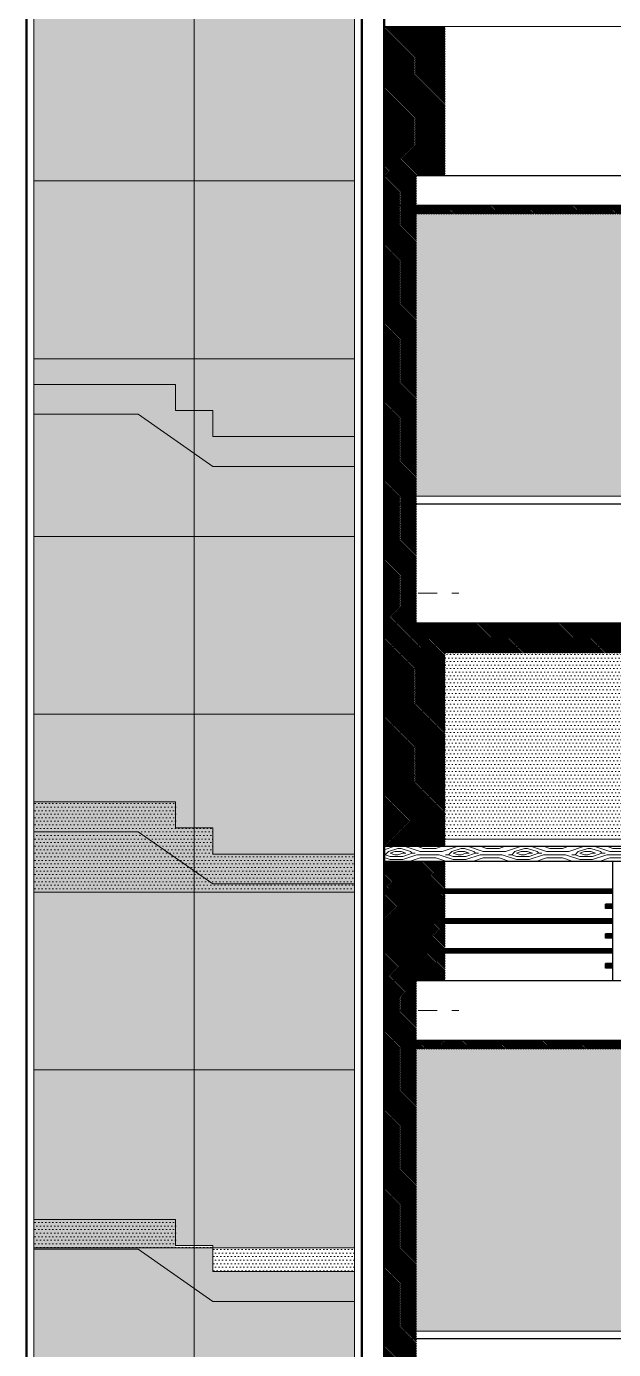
# Model space of a CAD drawing. Header units: millimetres. Extents: x 3779 to 7711, y 1445 to 3132.
# Drawn here: x 3970.05 to 3973.99, y 1456.7 to 1465.58 of the extents above; entities that cross this region are included whole.
import ezdxf

# ---------------------------------------------------------------- set-up
doc = ezdxf.new("R2010")
doc.units = ezdxf.units.MM
doc.linetypes.add('HIDDEN', pattern=[9.525, 6.35, -3.175])
for name, color, linetype, lineweight in [('pluma 0.0', 33, 'Continuous', 0), ('pluma 0.5', 41, 'Continuous', 5), ('pluma 1', 1, 'Continuous', 9), ('pluma 2', 2, 'Continuous', 20), ('pluma 2.5', 30, 'Continuous', 25), ('pluma 3', 251, 'Continuous', 30), ('pluma 5', 36, 'Continuous', 50), ('proyecciones', 32, 'HIDDEN', 9), ('TEXTURAS', 35, 'Continuous', 5)]:
    doc.layers.add(name, color=color, linetype=linetype, lineweight=lineweight)
pattern_1 = [(0, (-5.591012, 26.350948), (0.01190625, 0.0238125), [0, -0.0238125])]
pattern_2 = [(135, (0, 0), (-0.005612660076, -0.005612660076), [])]

msp = doc.modelspace()

# ---------------------------------------------------------------- hatches: boundary and pattern name
at = {"layer": 'pluma 0.0'}
h = msp.add_hatch(dxfattribs=at)
h.set_pattern_fill('LINE', color=256, scale=0.0025, angle=135)
h.set_pattern_definition(pattern_2)
h.paths.add_polyline_path([(3972.8579, 1465.5749), (3972.4498, 1465.5749), (3972.4498, 1464.5749), (3972.8579, 1464.5749)])
h = msp.add_hatch(dxfattribs=at)
h.set_pattern_fill('LINE', color=256, scale=0.0025, angle=135)
h.set_pattern_definition(pattern_2)
h.paths.add_polyline_path([(3972.6654, 1461.7749), (3972.4498, 1461.7749), (3972.4498, 1461.5749), (3972.6654, 1461.5749)])
h.paths.add_polyline_path([(3972.6654, 1462.3749), (3972.4498, 1462.3749), (3972.4498, 1461.7749), (3972.6654, 1461.7749)])
h.paths.add_polyline_path([(3972.6654, 1464.3749), (3972.4498, 1464.3749), (3972.4498, 1462.3749), (3972.6654, 1462.3749)])
h.paths.add_polyline_path([(3972.6654, 1464.5749), (3972.4498, 1464.5749), (3972.4498, 1464.3749), (3972.6654, 1464.3749)])
h = msp.add_hatch(dxfattribs=at)
h.set_pattern_fill('LINE', color=256, scale=0.0025, angle=135)
h.set_pattern_definition(pattern_2)
h.paths.add_polyline_path([(3974.2998, 1461.5749), (3972.8579, 1461.5749), (3972.8579, 1461.4749), (3974.2998, 1461.4749)])
h.paths.add_polyline_path([(3974.2998, 1461.4749), (3972.8579, 1461.4749), (3972.8579, 1461.3719), (3974.2998, 1461.3719)])
h.paths.add_polyline_path([(3974.5498, 1461.5749), (3974.2998, 1461.5749), (3974.2998, 1461.4749), (3974.2998, 1461.3719), (3974.5498, 1461.3719)])
h.paths.add_polyline_path([(3976.5755, 1461.5749), (3974.5498, 1461.5749), (3974.5498, 1461.3719), (3976.7785, 1461.3719)])
h.paths.add_polyline_path([(3976.7785, 1464.3719), (3976.5755, 1464.5749), (3976.5755, 1461.5749), (3976.7785, 1461.3719)])
h = msp.add_hatch(dxfattribs=at)
h.set_pattern_fill('LINE', color=256, scale=0.0025, angle=135)
h.set_pattern_definition(pattern_2)
h.paths.add_polyline_path([(3972.8579, 1464.3749), (3972.8579, 1464.3155), (3974.2998, 1464.3155), (3974.2998, 1464.3749)])
h.paths.add_polyline_path([(3975.0893, 1464.3749), (3975.0893, 1464.3155), (3975.8893, 1464.3155), (3975.8893, 1464.3749)])
h.paths.add_polyline_path([(3977.6377, 1464.3155), (3977.6377, 1464.3749), (3976.8377, 1464.3749), (3976.8377, 1464.3155)])
h = msp.add_hatch(dxfattribs=at)
h.set_pattern_fill('LINE', color=256, scale=0.0025, angle=135)
h.set_pattern_definition(pattern_2)
h.paths.add_polyline_path([(3972.6654, 1461.5749), (3972.4498, 1461.5749), (3972.4498, 1461.4749), (3972.6654, 1461.4749)])
h.paths.add_polyline_path([(3972.8579, 1461.5749), (3972.6654, 1461.5749), (3972.6654, 1461.4749), (3972.8579, 1461.4749)])
h.paths.add_polyline_path([(3972.8579, 1461.4749), (3972.6654, 1461.4749), (3972.6654, 1461.3719), (3972.8579, 1461.3719)])
h.paths.add_polyline_path([(3972.6654, 1461.4749), (3972.4498, 1461.4749), (3972.4498, 1461.3719), (3972.6654, 1461.3719)])
h.paths.add_polyline_path([(3972.6654, 1461.3719), (3972.4498, 1461.3719), (3972.4498, 1460.0749), (3972.6654, 1460.0749)])
h.paths.add_polyline_path([(3972.8579, 1461.3719), (3972.6654, 1461.3719), (3972.6654, 1460.0749), (3972.8579, 1460.0749)])
h.paths.add_polyline_path([(3972.8579, 1459.9749), (3972.6654, 1459.9749), (3972.6654, 1459.7899), (3972.8579, 1459.7899)])
h.paths.add_polyline_path([(3972.6654, 1459.9749), (3972.4498, 1459.9749), (3972.4498, 1459.7899), (3972.6654, 1459.7899)])
h.paths.add_polyline_path([(3972.6654, 1459.7599), (3972.4498, 1459.7599), (3972.4498, 1459.5899), (3972.6654, 1459.5899)])
h.paths.add_polyline_path([(3972.8579, 1459.7599), (3972.6654, 1459.7599), (3972.6654, 1459.5899), (3972.8579, 1459.5899)])
h.paths.add_polyline_path([(3972.8579, 1459.5599), (3972.6654, 1459.5599), (3972.6654, 1459.3899), (3972.8579, 1459.3899)])
h.paths.add_polyline_path([(3972.6654, 1459.5599), (3972.4498, 1459.5599), (3972.4498, 1459.3899), (3972.6654, 1459.3899)])
h.paths.add_polyline_path([(3972.6654, 1459.3599), (3972.4498, 1459.3599), (3972.4498, 1459.1749), (3972.6654, 1459.1749)])
h.paths.add_polyline_path([(3972.8579, 1459.3599), (3972.6654, 1459.3599), (3972.6654, 1459.1749), (3972.8579, 1459.1749)])
h = msp.add_hatch(dxfattribs=at)
h.set_pattern_fill('LINE', color=256, scale=0.0025, angle=135)
h.set_pattern_definition(pattern_2)
h.paths.add_polyline_path([(3972.6654, 1459.1749), (3972.4498, 1459.1749), (3972.4498, 1458.9749), (3972.6654, 1458.9749)])
h.paths.add_polyline_path([(3972.6654, 1458.9749), (3972.4498, 1458.9749), (3972.4498, 1458.7749), (3972.6654, 1458.7749)])
h.paths.add_polyline_path([(3972.6654, 1458.7749), (3972.4498, 1458.7749), (3972.4498, 1456.7749), (3972.6654, 1456.7749)])
h.paths.add_polyline_path([(3972.6654, 1456.7749), (3972.4498, 1456.7749), (3972.4498, 1456.1749), (3972.6654, 1456.1749)])
h.paths.add_polyline_path([(3972.6654, 1456.1749), (3972.4498, 1456.1749), (3972.4498, 1455.9749), (3972.6654, 1455.9749)])
h.paths.add_polyline_path([(3972.6654, 1455.8749), (3972.4498, 1455.8749), (3972.4498, 1454.3999), (3972.5752, 1454.2745), (3972.6654, 1454.2745)])
h.paths.add_polyline_path([(3972.6654, 1455.9749), (3972.4498, 1455.9749), (3972.4498, 1455.8749), (3972.6654, 1455.8749)])
h.paths.add_polyline_path([(3972.8579, 1455.9749), (3972.6654, 1455.9749), (3972.6654, 1455.8749), (3972.8579, 1455.8749)])
h.paths.add_polyline_path([(3972.8579, 1455.8749), (3972.6654, 1455.8749), (3972.6654, 1454.2745), (3972.8579, 1454.2745)])
h.paths.add_polyline_path([(3972.8579, 1454.2745), (3972.6654, 1454.2745), (3972.6654, 1454.1842), (3972.8579, 1453.9918)])
h.paths.add_polyline_path([(3972.6654, 1454.2624), (3972.5872, 1454.2624), (3972.6654, 1454.1842)])
h.paths.add_polyline_path([(3972.6654, 1454.2745), (3972.5752, 1454.2745), (3972.5872, 1454.2624), (3972.6654, 1454.2624)])
h = msp.add_hatch(dxfattribs=at)
h.set_pattern_fill('LINE', color=256, scale=0.0025, angle=135)
h.set_pattern_definition(pattern_2)
h.paths.add_polyline_path([(3972.8579, 1458.7749), (3972.6654, 1458.7749), (3972.6654, 1458.7155), (3972.8579, 1458.7155)])
h = msp.add_hatch(dxfattribs=at)
h.set_pattern_fill('LINE', color=256, scale=0.0025, angle=135)
h.set_pattern_definition(pattern_2)
h.paths.add_polyline_path([(3974.2998, 1458.7749), (3972.8579, 1458.7749), (3972.8579, 1458.7155), (3974.2998, 1458.7155)])
h.paths.add_polyline_path([(3975.8893, 1458.7749), (3975.0893, 1458.7749), (3975.0893, 1458.7155), (3975.8893, 1458.7155)])
h.paths.add_polyline_path([(3977.6377, 1458.7749), (3976.8377, 1458.7749), (3976.8377, 1458.7155), (3977.6377, 1458.7155)])
at = {"layer": 'TEXTURAS'}
h = msp.add_hatch(dxfattribs=at)
h.set_pattern_fill('DOTS', color=256, scale=0.015)
h.set_pattern_definition(pattern_1)
h.paths.add_polyline_path([(3970.0998, 1457.3849), (3971.0498, 1457.3849), (3971.0498, 1457.3999), (3971.2998, 1457.3999), (3972.2498, 1457.3849), (3972.2498, 1466.9249), (3970.0998, 1466.9249)])
h = msp.add_hatch(dxfattribs=at)
h.set_pattern_fill('DOTS', color=256, scale=0.015)
h.set_pattern_definition(pattern_1)
h.paths.add_polyline_path([(3972.2498, 1462.8249), (3971.2998, 1462.8249), (3971.2998, 1462.9999), (3971.1748, 1462.9999), (3971.1748, 1462.7124), (3971.2998, 1462.6249), (3972.2498, 1462.6249)])
h.paths.add_polyline_path([(3971.1748, 1462.9999), (3971.0498, 1462.9999), (3971.0498, 1463.1749), (3970.0998, 1463.1749), (3970.0998, 1462.9749), (3970.7998, 1462.9749), (3971.1748, 1462.7124)])
h.paths.add_polyline_path([(3971.1748, 1463.3474), (3970.0998, 1463.3474), (3970.0998, 1463.1749), (3971.0498, 1463.1749), (3971.0498, 1462.9999), (3971.1748, 1462.9999)])
h.paths.add_polyline_path([(3972.2498, 1463.3474), (3971.1748, 1463.3474), (3971.1748, 1462.9999), (3971.2998, 1462.9999), (3971.2998, 1462.8249), (3972.2498, 1462.8249)])
h.paths.add_polyline_path([(3972.2498, 1464.5399), (3971.1748, 1464.5399), (3971.1748, 1463.3474), (3972.2498, 1463.3474)])
h.paths.add_polyline_path([(3971.1748, 1464.5399), (3970.0998, 1464.5399), (3970.0998, 1463.3474), (3971.1748, 1463.3474)])
h.paths.add_polyline_path([(3971.1748, 1465.7324), (3970.0998, 1465.7324), (3970.0998, 1464.5399), (3971.1748, 1464.5399)])
h.paths.add_polyline_path([(3972.2498, 1465.7324), (3971.1748, 1465.7324), (3971.1748, 1464.5399), (3972.2498, 1464.5399)])
h.paths.add_polyline_path([(3972.2498, 1466.9249), (3971.1748, 1466.9249), (3971.1748, 1465.7324), (3972.2498, 1465.7324)])
h.paths.add_polyline_path([(3971.1748, 1466.9249), (3970.0998, 1466.9249), (3970.0998, 1465.7324), (3971.1748, 1465.7324)])
h = msp.add_hatch(dxfattribs=at)
h.set_pattern_fill('DOTS', color=256, scale=0.015)
h.set_pattern_definition(pattern_1)
h.paths.add_polyline_path([(3974.2498, 1455.8249), (3972.4998, 1455.8249), (3972.4998, 1454.3245), (3974.2498, 1454.3245)])
h.paths.add_polyline_path([(3972.4998, 1458.7249), (3972.4998, 1456.8249), (3974.2498, 1456.8249), (3974.2498, 1458.7249)])
h.paths.add_polyline_path([(3975.8393, 1458.7249), (3975.1393, 1458.7249), (3975.1393, 1456.8249), (3975.8393, 1456.8249)])
h.paths.add_polyline_path([(3976.8877, 1456.8249), (3977.5877, 1456.8249), (3977.5877, 1458.7249), (3976.8877, 1458.7249)])
h.paths.add_polyline_path([(3976.8877, 1459.6249), (3977.5877, 1459.6249), (3977.5877, 1461.5249), (3976.8877, 1461.5249)])
h.paths.add_polyline_path([(3977.5877, 1464.3249), (3976.8877, 1464.3249), (3976.8877, 1462.4249), (3977.5877, 1462.4249)])
h.paths.add_polyline_path([(3975.1393, 1462.4249), (3975.8393, 1462.4249), (3975.8393, 1464.3249), (3975.1393, 1464.3249)])
h.paths.add_polyline_path([(3974.2498, 1464.3249), (3972.4998, 1464.3249), (3972.4998, 1462.4249), (3974.2498, 1462.4249)])
h = msp.add_hatch(dxfattribs=at)
h.set_pattern_fill('LINE', color=256, scale=0.0025, angle=135)
h.set_pattern_definition(pattern_2)
h.paths.add_polyline_path([(3972.8579, 1464.3749), (3972.6654, 1464.3749), (3972.6654, 1464.3155), (3972.8579, 1464.3155)])
h = msp.add_hatch(dxfattribs=at)
h.set_pattern_fill('DOTS', color=256, scale=0.015)
h.set_pattern_definition(pattern_1)
h.paths.add_polyline_path([(3971.1748, 1460.9624), (3970.0998, 1460.9624), (3970.0998, 1460.3749), (3971.0498, 1460.3749), (3971.0498, 1460.1999), (3971.1748, 1460.1999)])
h.paths.add_polyline_path([(3972.2498, 1460.9624), (3971.1748, 1460.9624), (3971.1748, 1460.1999), (3971.2998, 1460.1999), (3971.2998, 1460.0249), (3972.2498, 1460.0249)])
h.paths.add_polyline_path([(3972.2498, 1462.1549), (3971.1748, 1462.1549), (3971.1748, 1460.9624), (3972.2498, 1460.9624)])
h.paths.add_polyline_path([(3971.1748, 1462.1549), (3970.0998, 1462.1549), (3970.0998, 1460.9624), (3971.1748, 1460.9624)])
h.paths.add_polyline_path([(3971.1748, 1462.7124), (3970.7998, 1462.9749), (3970.0998, 1462.9749), (3970.0998, 1462.1549), (3971.1748, 1462.1549)])
h.paths.add_polyline_path([(3972.2498, 1462.6249), (3971.2998, 1462.6249), (3971.1748, 1462.7124), (3971.1748, 1462.1549), (3972.2498, 1462.1549)])
h = msp.add_hatch(dxfattribs=at)
h.set_pattern_fill('DOTS', color=256, scale=0.015)
h.set_pattern_definition(pattern_1)
h.paths.add_polyline_path([(3972.4998, 1461.4249), (3972.4998, 1460.1249), (3974.2498, 1460.1249), (3974.2498, 1461.4249)])
h = msp.add_hatch(dxfattribs=at)
h.set_pattern_fill('DOTS', color=256, scale=0.015)
h.set_pattern_definition(pattern_1)
h.paths.add_polyline_path([(3971.0498, 1460.3749), (3970.0998, 1460.3749), (3970.0998, 1460.1749), (3970.7998, 1460.1749), (3971.1748, 1459.9124), (3971.1748, 1460.1999), (3971.0498, 1460.1999)])
h.paths.add_polyline_path([(3971.1748, 1459.9124), (3970.7998, 1460.1749), (3970.0998, 1460.1749), (3970.0998, 1459.7699), (3971.1748, 1459.7699)])
h.paths.add_polyline_path([(3972.2498, 1460.0249), (3971.2998, 1460.0249), (3971.2998, 1460.1999), (3971.1748, 1460.1999), (3971.1748, 1459.9124), (3971.2998, 1459.8249), (3972.2498, 1459.8249)])
h.paths.add_polyline_path([(3972.2498, 1459.8249), (3971.2998, 1459.8249), (3971.1748, 1459.9124), (3971.1748, 1459.7699), (3972.2498, 1459.7699)])
h = msp.add_hatch(dxfattribs=at)
h.set_pattern_fill('WOODFACE', color=256, scale=0.3, angle=135, pattern_type=2)
h.set_pattern_definition([(135, (-155.0284, 104.50696), (-0.424264069, 3e-17), [0.015, -0.285]), (225, (-155.1875, 104.51757), (-6e-17, -0.424264069), [0.03, -0.27]), (180, (-155.12385, 104.49636), (-0.212132034, -0.212132034), [0.02121, -0.06363, 0.02121, -0.04242, 0.1485, -0.127294069]), (180, (-155.00718, 104.50696), (-0.212132034, -0.212132034), [0.021213, -0.042426, 0.021213, -0.339412069]), (180, (-155.10264, 104.56), (-0.212132034, -0.212132034), [0.021213, -0.403051069]), (180, (-155.11325, 104.59181), (-0.212132034, -0.212132034), [0.021213, -0.403051069]), (180, (-155.10264, 104.53878), (-0.212132034, -0.212132034), [0.021213, -0.403051069]), (180, (-155.10264, 104.51757), (-0.212132034, -0.212132034), [0.042426, -0.381838069]), (180, (-155.31477, 104.4115), (-0.212132034, -0.212132034), [0.042426, -0.381838069]), (180, (-155.09203, 104.48575), (-0.212132034, -0.212132034), [0.084852, -0.339412069]), (180, (-155.09203, 104.46454), (-0.212132034, -0.212132034), [0.084852, -0.339412069]), (180, (-155.29356, 104.53878), (-0.212132034, -0.212132034), [0.084852, -0.339412069]), (180, (-155.10264, 104.43272), (-0.212132034, -0.212132034), [0.0636396, -0.360624469]), (180, (-155.09203, 104.35847), (-0.212132034, -0.212132034), [0.0636396, -0.360624469]), (180, (-155.09203, 104.4009), (-0.212132034, -0.212132034), [0.0636396, -0.360624469]), (180, (-155.29356, 104.47514), (-0.212132034, -0.212132034), [0.10606602, -0.318198049]), (180, (-155.28295, 104.44332), (-0.212132034, -0.212132034), [0.10606602, -0.318198049]), (180, (-155.25113, 104.51757), (-0.212132034, -0.212132034), [0.148492424, -0.275771645]), (161.5650512, (-155.07082, 104.50696), (-0.2121320344, 0.2121320343), [0.033541017, -0.637279374]), (161.5650512, (-155.17689, 104.48575), (-0.2121320344, 0.2121320343), [0.033541017, -0.637279374]), (161.5650512, (-155.14507, 104.49636), (-0.2121320344, 0.2121320343), [0.033541017, -0.637279374]), (161.5650512, (-155.039, 104.51757), (-0.2121320344, 0.2121320343), [0.06708204, -0.603738353]), (161.5650512, (-155.17689, 104.46454), (-0.2121320344, 0.2121320343), [0.100623059, -0.570197334]), (161.5650512, (-155.16628, 104.43272), (-0.2121320344, 0.2121320343), [0.134164079, -0.536656315]), (161.5650512, (-155.15567, 104.4009), (-0.2121320344, 0.2121320343), [0.134164079, -0.536656315]), (161.5650512, (-155.18749, 104.30544), (-0.2121320344, 0.2121320343), [0.134164079, -0.536656315]), (161.5650512, (-155.16628, 104.32665), (-0.2121320344, 0.2121320343), [0.1677051, -0.503115293]), (161.5650512, (-155.15567, 104.35847), (-0.2121320344, 0.2121320343), [0.1677051, -0.503115293]), (198.4349488, (-155.14507, 104.51757), (-0.2121320344, -0.2121320343), [0.033541017, -0.637279374]), (198.4349488, (-155.09203, 104.50696), (-0.2121320344, -0.2121320343), [0.033541017, -0.637279374]), (198.4349488, (-155.02839, 104.50696), (-0.2121320344, -0.2121320343), [0.06708204, -0.603738353]), (198.4349488, (-155.12385, 104.53878), (-0.2121320344, -0.2121320343), [0.06708204, -0.603738353]), (198.4349488, (-154.99657, 104.49636), (-0.2121320344, -0.2121320343), [0.100623059, -0.570197334]), (198.4349488, (-154.97536, 104.47514), (-0.2121320344, -0.2121320343), [0.134164079, -0.536656315]), (198.4349488, (-155.17689, 104.65545), (-0.2121320344, -0.2121320343), [0.134164079, -0.536656315]), (198.4349488, (-155.12385, 104.56), (-0.2121320344, -0.2121320343), [0.134164079, -0.536656315]), (198.4349488, (-155.14507, 104.62363), (-0.2121320344, -0.2121320343), [0.1677051, -0.503115293]), (198.4349488, (-155.13446, 104.59181), (-0.2121320344, -0.2121320343), [0.1677051, -0.503115293])])
h.paths.add_polyline_path([(3976.5755, 1460.0499, 0.414214), (3976.5505, 1460.0749), (3972.4498, 1460.0749), (3972.4498, 1459.9749), (3976.5505, 1459.9749, 0.414214), (3976.5755, 1459.9999)])
h = msp.add_hatch(dxfattribs=at)
h.set_pattern_fill('DOTS', color=256, scale=0.015)
h.set_pattern_definition(pattern_1)
h.paths.add_polyline_path([(3972.2498, 1458.5774), (3971.1748, 1458.5774), (3971.1748, 1457.3999), (3971.2998, 1457.3999), (3971.2998, 1457.3849), (3972.2498, 1457.3849)])
h.paths.add_polyline_path([(3971.1748, 1458.5774), (3970.0998, 1458.5774), (3970.0998, 1457.5749), (3971.0498, 1457.5749), (3971.0498, 1457.3999), (3971.1748, 1457.3999)])
h.paths.add_polyline_path([(3971.1748, 1459.7699), (3970.0998, 1459.7699), (3970.0998, 1458.5774), (3971.1748, 1458.5774)])
h.paths.add_polyline_path([(3972.2498, 1459.7699), (3971.1748, 1459.7699), (3971.1748, 1458.5774), (3972.2498, 1458.5774)])
h = msp.add_hatch(dxfattribs=at)
h.set_pattern_fill('DOTS', color=256, scale=0.015)
h.set_pattern_definition(pattern_1)
h.paths.add_polyline_path([(3971.2998, 1457.3999), (3971.1748, 1457.3999), (3971.1748, 1457.3849), (3971.2998, 1457.3849)])
h.paths.add_polyline_path([(3971.0498, 1457.5749), (3970.0998, 1457.5749), (3970.0998, 1457.3849), (3971.1748, 1457.3849), (3971.1748, 1457.3999), (3971.0498, 1457.3999)])
h = msp.add_hatch(dxfattribs=at)
h.set_pattern_fill('DOTS', color=256, scale=0.015)
h.paths.add_polyline_path([(3972.2498, 1456.1924), (3971.1748, 1456.1924), (3971.1748, 1454.9999), (3972.2498, 1454.9999)])
h.paths.add_polyline_path([(3971.1748, 1456.1924), (3970.0998, 1456.1924), (3970.0998, 1454.9999), (3971.1748, 1454.9999)])
h.paths.add_polyline_path([(3971.1748, 1457.1124), (3970.7998, 1457.3749), (3970.0998, 1457.3749), (3970.0998, 1456.1924), (3971.1748, 1456.1924)])
h.paths.add_polyline_path([(3972.2498, 1457.0249), (3971.2998, 1457.0249), (3971.1748, 1457.1124), (3971.1748, 1456.1924), (3972.2498, 1456.1924)])
h.paths.add_polyline_path([(3972.2498, 1457.2249), (3971.2998, 1457.2249), (3971.2998, 1457.3849), (3971.1748, 1457.3849), (3971.1748, 1457.1124), (3971.2998, 1457.0249), (3972.2498, 1457.0249)])
h.paths.add_polyline_path([(3971.1748, 1457.3849), (3970.0998, 1457.3849), (3970.0998, 1457.3749), (3970.7998, 1457.3749), (3971.1748, 1457.1124)])
h = msp.add_hatch(dxfattribs=at)
h.set_pattern_fill('DOTS', color=256, scale=0.015)
h.paths.add_polyline_path([(3972.2498, 1457.3849), (3971.2998, 1457.3849), (3971.2998, 1457.2249), (3972.2498, 1457.2249)])

# ---------------------------------------------------------------- linework, layer by layer
at = {"layer": 'pluma 0.0'}
for p, q in [((3973.9827, 1459.7876), (3972.4498, 1459.7876)), ((3973.9827, 1459.7846), (3972.4498, 1459.7846)), ((3973.9827, 1459.7805), (3972.4498, 1459.7805)), ((3973.9827, 1459.7749), (3972.4498, 1459.7749)), ((3973.9827, 1459.7692), (3972.4498, 1459.7692)), ((3973.9827, 1459.7651), (3972.4498, 1459.7651)), ((3973.9827, 1459.7621), (3972.4498, 1459.7621)), ((3973.9827, 1459.6876), (3973.9327, 1459.6876)), ((3973.9827, 1459.6846), (3973.9327, 1459.6846)), ((3973.9827, 1459.6805), (3973.9327, 1459.6805)), ((3973.9827, 1459.6749), (3973.9327, 1459.6749)), ((3973.9827, 1459.6692), (3973.9327, 1459.6692)), ((3973.9827, 1459.6651), (3973.9327, 1459.6651)), ((3973.9827, 1459.6621), (3973.9327, 1459.6621)), ((3973.9827, 1459.5876), (3972.4498, 1459.5876)), ((3973.9827, 1459.5846), (3972.4498, 1459.5846)), ((3973.9827, 1459.5805), (3972.4498, 1459.5805)), ((3973.9827, 1459.5749), (3972.4498, 1459.5749)), ((3973.9827, 1459.5692), (3972.4498, 1459.5692)), ((3973.9827, 1459.5651), (3972.4498, 1459.5651)), ((3973.9827, 1459.5621), (3972.4498, 1459.5621)), ((3973.9827, 1459.4876), (3973.9327, 1459.4876)), ((3973.9827, 1459.4846), (3973.9327, 1459.4846)), ((3973.9827, 1459.4805), (3973.9327, 1459.4805)), ((3973.9827, 1459.4749), (3973.9327, 1459.4749)), ((3973.9827, 1459.4692), (3973.9327, 1459.4692)), ((3973.9827, 1459.4651), (3973.9327, 1459.4651)), ((3973.9827, 1459.4621), (3973.9327, 1459.4621)), ((3973.9827, 1459.3876), (3972.4498, 1459.3876)), ((3973.9827, 1459.3846), (3972.4498, 1459.3846)), ((3973.9827, 1459.3805), (3972.4498, 1459.3805)), ((3973.9827, 1459.3749), (3972.4498, 1459.3749)), ((3973.9827, 1459.3692), (3972.4498, 1459.3692)), ((3973.9827, 1459.3651), (3972.4498, 1459.3651)), ((3973.9827, 1459.3621), (3972.4498, 1459.3621)), ((3973.9827, 1459.2876), (3973.9327, 1459.2876)), ((3973.9827, 1459.2846), (3973.9327, 1459.2846)), ((3973.9827, 1459.2805), (3973.9327, 1459.2805)), ((3973.9827, 1459.2749), (3973.9327, 1459.2749)), ((3973.9827, 1459.2692), (3973.9327, 1459.2692)), ((3973.9827, 1459.2651), (3973.9327, 1459.2651)), ((3973.9827, 1459.2621), (3973.9327, 1459.2621))]:
    msp.add_line(p, q, dxfattribs=at)
at = {"layer": 'pluma 0.5'}
for p, q in [((3971.1748, 1454.9999), (3971.1748, 1466.9249)), ((3972.2498, 1464.5399), (3970.0998, 1464.5399)), ((3972.2498, 1463.3474), (3970.0998, 1463.3474)), ((3972.2498, 1462.1549), (3970.0998, 1462.1549)), ((3972.2498, 1460.9624), (3970.0998, 1460.9624)), ((3972.2498, 1459.7699), (3970.0998, 1459.7699)), ((3972.2498, 1458.5774), (3970.0998, 1458.5774)), ((3972.2498, 1457.3849), (3970.0998, 1457.3849))]:
    msp.add_line(p, q, dxfattribs=at)
at = {"layer": 'pluma 1', "linetype": 'Continuous', "ltscale": 0.02}
for p, q in [((3971.0498, 1463.1749), (3970.0998, 1463.1749)), ((3970.7998, 1462.9749), (3970.0998, 1462.9749)), ((3971.2998, 1462.6249), (3970.7998, 1462.9749)), ((3971.2998, 1462.6249), (3972.2498, 1462.6249)), ((3971.0498, 1460.3749), (3970.0998, 1460.3749)), ((3970.7998, 1460.1749), (3970.0998, 1460.1749)), ((3971.2998, 1459.8249), (3970.7998, 1460.1749)), ((3971.2998, 1459.8249), (3972.2498, 1459.8249)), ((3971.0498, 1457.5749), (3970.0998, 1457.5749)), ((3970.7998, 1457.3749), (3970.0998, 1457.3749)), ((3971.2998, 1457.0249), (3970.7998, 1457.3749)), ((3971.2998, 1457.0249), (3972.2498, 1457.0249))]:
    msp.add_line(p, q, dxfattribs=at)
at = {"layer": 'pluma 1'}
for points in [[(3970.0998, 1454.9999), (3972.2498, 1454.9999), (3972.2498, 1466.9249), (3970.0998, 1466.9249)], [(3974.2498, 1464.3249), (3972.4998, 1464.3249), (3972.4998, 1462.4249), (3974.2498, 1462.4249)], [(3974.2498, 1461.4249), (3972.4998, 1461.4249), (3972.4998, 1460.1249), (3974.2498, 1460.1249)], [(3974.2498, 1458.7249), (3972.4998, 1458.7249), (3972.4998, 1456.8249), (3974.2498, 1456.8249)]]:
    msp.add_lwpolyline(points, close=True, dxfattribs=at)
at = {"layer": 'pluma 1', "linetype": 'Continuous', "ltscale": 0.02}
for points in [[(3972.2498, 1462.8249), (3971.2998, 1462.8249), (3971.2998, 1462.9999), (3971.0498, 1462.9999), (3971.0498, 1463.1749)], [(3972.2498, 1460.0249), (3971.2998, 1460.0249), (3971.2998, 1460.1999), (3971.0498, 1460.1999), (3971.0498, 1460.3749)], [(3972.2498, 1457.2249), (3971.2998, 1457.2249), (3971.2998, 1457.3999), (3971.0498, 1457.3999), (3971.0498, 1457.5749)]]:
    msp.add_lwpolyline(points, dxfattribs=at)
at = {"layer": 'pluma 2'}
msp.add_line((3972.4498, 1465.5749), (3977.8748, 1465.5749), dxfattribs=at)
msp.add_lwpolyline([(3974.2998, 1461.4749), (3972.4498, 1461.4749), (3972.4498, 1460.0749), (3974.2998, 1460.0749)], close=True, dxfattribs=at)
at = {"layer": 'pluma 2.5'}
for p, q in [((3973.9827, 1459.1749), (3973.9827, 1459.9749)), ((3973.9827, 1459.7899), (3972.4498, 1459.7899)), ((3973.9827, 1459.7599), (3972.4498, 1459.7599)), ((3973.9327, 1459.6599), (3973.9327, 1459.6899)), ((3973.9827, 1459.6899), (3973.9327, 1459.6899)), ((3973.9827, 1459.6599), (3973.9327, 1459.6599)), ((3973.9827, 1459.5899), (3972.4498, 1459.5899)), ((3973.9827, 1459.5599), (3972.4498, 1459.5599)), ((3973.9327, 1459.4599), (3973.9327, 1459.4899)), ((3973.9827, 1459.4899), (3973.9327, 1459.4899)), ((3973.9827, 1459.4599), (3973.9327, 1459.4599)), ((3973.9827, 1459.3899), (3972.4498, 1459.3899)), ((3973.9827, 1459.3599), (3972.4498, 1459.3599)), ((3973.9327, 1459.2599), (3973.9327, 1459.2899)), ((3973.9827, 1459.2899), (3973.9327, 1459.2899)), ((3973.9827, 1459.2599), (3973.9327, 1459.2599))]:
    msp.add_line(p, q, dxfattribs=at)
at = {"layer": 'pluma 3'}
for p, q in [((3972.4498, 1464.5749), (3976.5755, 1464.5749)), ((3972.4498, 1461.5749), (3976.5755, 1461.5749)), ((3976.5505, 1460.0749), (3972.4498, 1460.0749)), ((3976.5505, 1459.9749), (3972.4498, 1459.9749)), ((3976.5755, 1459.1749), (3972.4498, 1459.1749))]:
    msp.add_line(p, q, dxfattribs=at)
for points in [[(3974.2998, 1464.3749), (3972.4498, 1464.3749), (3972.4498, 1462.3749), (3974.2998, 1462.3749)], [(3974.2998, 1458.7749), (3972.4498, 1458.7749), (3972.4498, 1456.7749), (3974.2998, 1456.7749)]]:
    msp.add_lwpolyline(points, close=True, dxfattribs=at)
at = {"layer": 'pluma 5'}
for p, q in [((3972.4498, 1467.1749), (3972.4498, 1454.3999)), ((3970.0498, 1466.9749), (3970.0498, 1454.9499)), ((3972.2998, 1466.9749), (3972.2998, 1454.9499))]:
    msp.add_line(p, q, dxfattribs=at)
at = {"layer": 'proyecciones', "linetype": 'HIDDEN', "ltscale": 0.02}
for p, q in [((3972.4498, 1461.7749), (3972.9498, 1461.7749)), ((3972.4498, 1458.9749), (3972.9498, 1458.9749))]:
    msp.add_line(p, q, dxfattribs=at)

doc.saveas('drawing.dxf')
